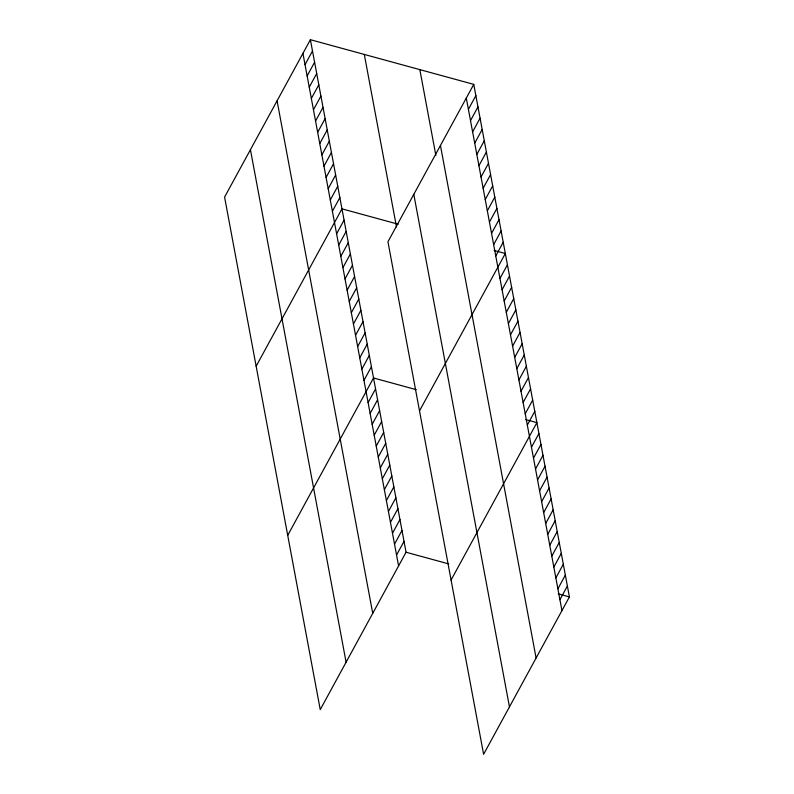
<?xml version="1.0" encoding="UTF-8"?>
<svg xmlns="http://www.w3.org/2000/svg" width="794" height="794" viewBox="0 0 794 794"><rect width="100%" height="100%" fill="white"/><g stroke="black" fill="none" stroke-linecap="round" stroke-linejoin="round"><path stroke-width="1.19" d="M310.394 39.7L224.583 197.091L320.24 709.628L406.052 552.237L310.394 39.7L473.76 84.372L569.417 596.909L483.606 754.3L387.948 241.763L473.76 84.372M305.035 64.661L312.499 50.975M307.139 75.936L314.603 62.25M309.243 87.211L316.707 73.524M311.347 98.486L318.811 84.799M313.451 109.77L320.915 96.084M315.555 121.045L323.019 107.359M317.66 132.32L325.123 118.634M319.764 143.595L327.227 129.908M321.868 154.87L329.331 141.183M323.972 166.145L331.435 152.458M326.086 177.419L333.54 163.733M328.19 188.694L335.644 175.008M330.294 199.969L337.748 186.282M332.398 211.254L339.862 197.567M256.154 366.223L341.966 208.842L398.181 224.216M336.606 233.803L344.07 220.117M338.71 245.078L346.174 231.391M340.815 256.353L348.278 242.666M342.919 267.628L350.382 253.941M345.023 278.902L352.486 265.216M347.127 290.177L354.59 276.491M349.231 301.452L356.695 287.765M351.335 312.737L358.799 299.05M468.4 109.334L475.864 95.647M353.439 324.012L360.903 310.325M470.505 120.609L477.968 106.922M355.543 335.286L363.007 321.6M472.609 131.883L480.072 118.197M357.647 346.561L365.111 332.875M474.713 143.158L482.176 129.472M359.751 357.836L367.215 344.149M476.817 154.443L484.28 140.756M361.856 369.111L369.319 355.424M478.921 165.718L486.385 152.031M363.96 380.386L371.423 366.699M481.025 176.993L488.489 163.306M287.716 535.364L373.527 377.974L416.205 389.646M483.129 188.267L490.593 174.581M368.098 402.558L375.562 388.871M485.233 199.542L492.697 185.856M370.133 413.446L377.597 399.759M487.337 210.817L494.801 197.13M372.168 424.343L379.631 410.647M489.441 222.092L496.905 208.405M374.192 435.231L381.656 421.545M491.546 233.367L499.009 219.68M376.227 446.119L383.691 432.432M493.65 244.641L501.113 230.955M378.262 457.016L385.725 443.33M495.754 255.926L503.217 242.239M380.296 467.904L387.76 454.218M382.331 478.792L389.794 465.105M419.51 410.895L505.321 253.514L494.096 250.438M384.365 489.69L391.819 476.003M499.962 278.476L507.426 264.789M386.39 500.577L393.854 486.891M502.076 289.75L509.53 276.064M388.425 511.475L395.888 497.788M504.18 301.025L511.634 287.339M390.459 522.363L397.923 508.676M506.284 312.3L513.738 298.613M392.494 533.25L399.958 519.564M508.388 323.575L515.852 309.888M394.529 544.148L401.982 530.461M510.492 334.85L517.956 321.163M396.553 555.036L404.017 541.349M512.596 346.124L520.06 332.438M514.701 357.409L522.164 343.723M516.805 368.684L524.268 354.997M518.909 379.959L526.372 366.272M521.013 391.234L528.476 377.547M523.117 402.508L530.581 388.822M525.221 413.783L532.685 400.097M527.325 425.058L534.789 411.371M451.081 580.037L536.893 422.646L525.658 419.579M531.464 447.23L538.928 433.544M533.499 458.118L540.962 444.432M535.523 469.006L542.987 455.319M537.558 479.904L545.021 466.217M539.592 490.791L547.056 477.105M541.627 501.689L549.091 488.002M543.662 512.577L551.125 498.89M545.696 523.464L553.15 509.778M547.721 534.362L555.185 520.675M549.756 545.25L557.219 531.563M551.79 556.147L559.254 542.451M553.825 567.035L561.289 553.349M555.86 577.923L563.313 564.236M557.884 588.82L565.348 575.134M559.919 599.708L567.382 586.022M406.052 552.237L448.729 563.909M558.182 593.843L569.417 596.909M466.296 98.059L561.954 610.596M440.442 145.481L536.099 658.018M419.847 69.634L435.846 155.326M413.803 194.341L509.46 706.878M364.307 54.439L396.504 226.965M302.931 53.387L398.588 565.924M277.076 100.808L372.733 613.345M250.438 149.669L346.095 662.206"/></g></svg>
